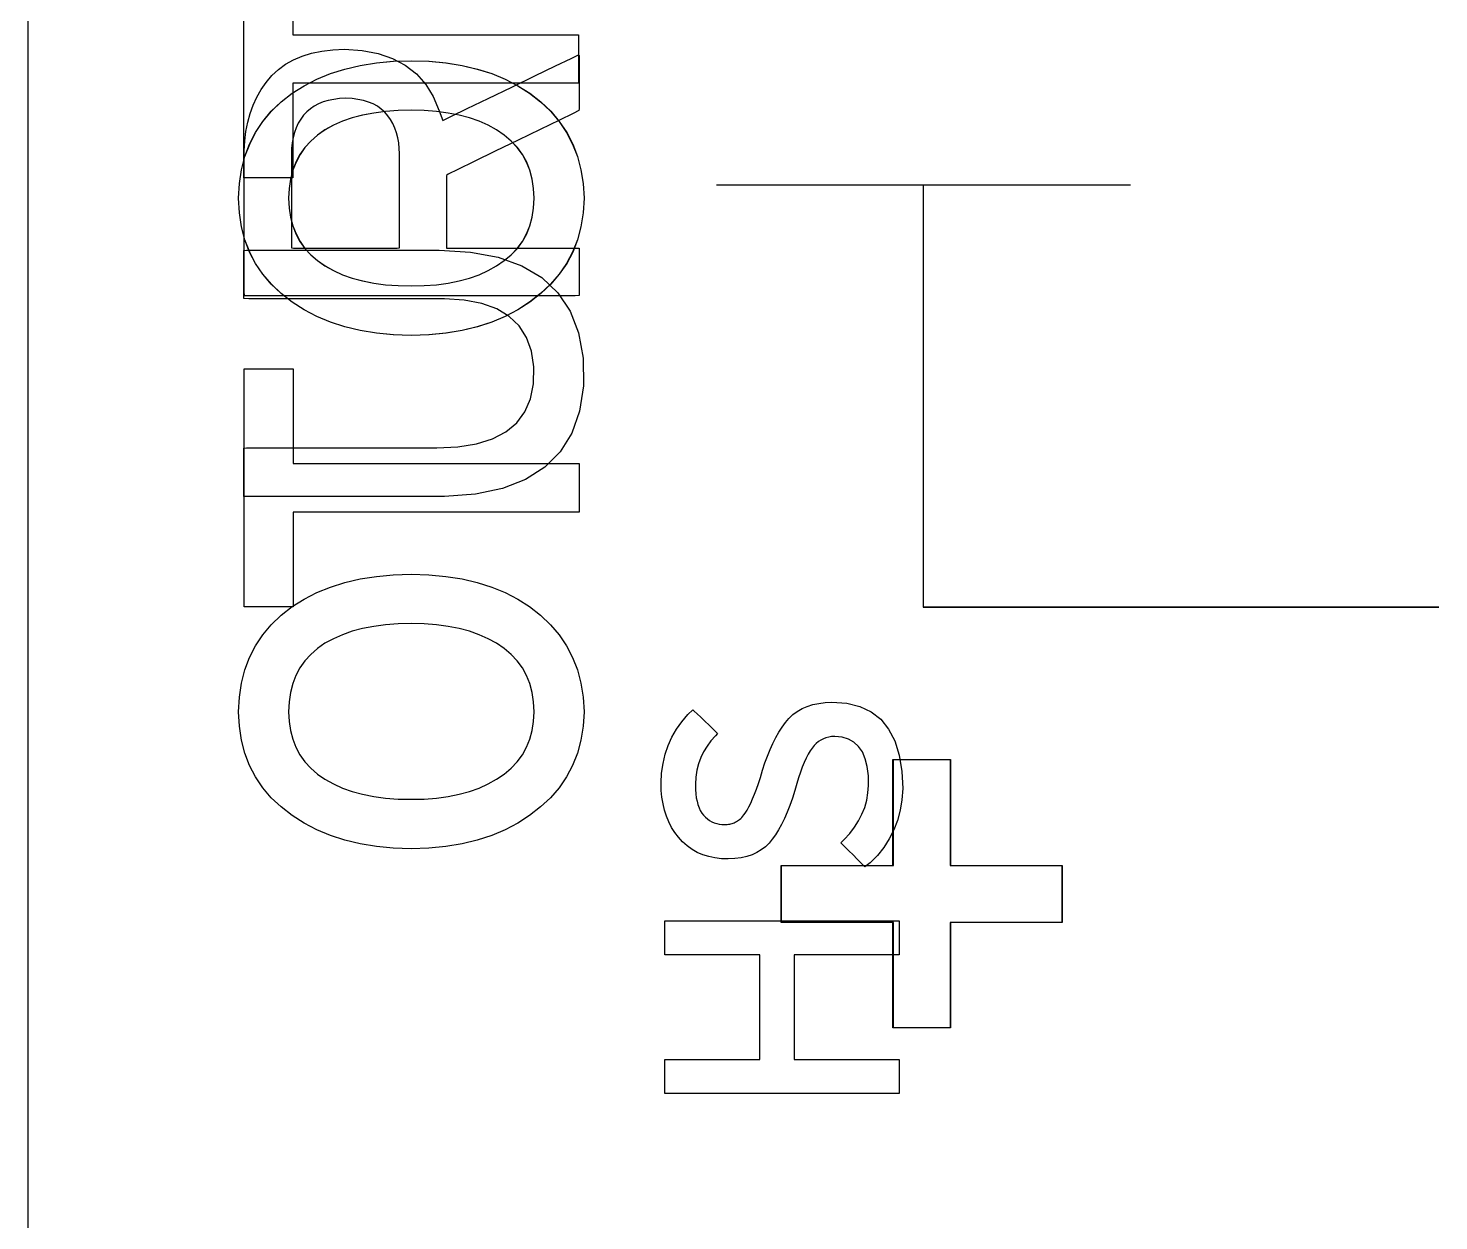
# Model space of a CAD drawing. Extents: x 1 to 47.7, y 0.2 to 35.
# Drawn here: x 34.5485 to 34.9579, y 4.157 to 4.5031 of the extents above; entities that cross this region are included whole.
import ezdxf

# ---------------------------------------------------------------- set-up
doc = ezdxf.new("R2010")
doc.units = 0
doc.header["$MEASUREMENT"] = 0
for name, color, linetype in [('5_1___24__TARGET_LEDS___12', 7, 'CONTINUOUS'), ('6_2___8__INDEPENDENT_INPUT', 7, 'CONTINUOUS'), ('6_3___8__OPTOISO_INDEPENDE', 7, 'CONTINUOUS'), ('6_4___24__OPTOISO_INDEPEND', 7, 'CONTINUOUS'), ('6_5___8__INDEPENDENT_INPUT', 7, 'CONTINUOUS'), ('6_6___8__INDEPENDENT_INPUT', 7, 'CONTINUOUS'), ('6_7___8__OPTOISO_INDEPENDE', 7, 'CONTINUOUS'), ('6_8___8__OPTOISO_INDEPENDE', 7, 'CONTINUOUS'), ('7_0_____DWG', 7, 'CONTINUOUS')]:
    doc.layers.add(name, color=color, linetype=linetype)

msp = doc.modelspace()

# ---------------------------------------------------------------- linework, layer by layer
at = {"layer": '5_1___24__TARGET_LEDS___12'}
for points in [[(34.64023, 4.49702), (34.64539, 4.49666), (34.65006, 4.49577), (34.65424, 4.49434), (34.65793, 4.49237), (34.66113, 4.48988), (34.66384, 4.48685), (34.66606, 4.48328), (34.66779, 4.47918), (34.66884, 4.47639), (34.67129, 4.47758), (34.67593, 4.47982), (34.68202, 4.48277), (34.68881, 4.48605), (34.69557, 4.48932), (34.70155, 4.49222), (34.70603, 4.49438), (34.70824, 4.49545), (34.70836, 4.49518), (34.70836, 4.49382), (34.70836, 4.49166), (34.70836, 4.48903), (34.70836, 4.48621), (34.70836, 4.48352), (34.70836, 4.48126), (34.70836, 4.47972), (34.70835, 4.47921), (34.70667, 4.4784), (34.70269, 4.47647), (34.69711, 4.47376), (34.69065, 4.47063), (34.68403, 4.46742), (34.67796, 4.46448), (34.67316, 4.46215), (34.67035, 4.46079), (34.66991, 4.4604), (34.66991, 4.45896), (34.66991, 4.45639), (34.66991, 4.45309), (34.66991, 4.44943), (34.66991, 4.44584), (34.66991, 4.44269), (34.66991, 4.44039), (34.66991, 4.43933), (34.67088, 4.4393), (34.6743, 4.4393), (34.67952, 4.4393), (34.68581, 4.4393), (34.69246, 4.4393), (34.69875, 4.4393), (34.70397, 4.4393), (34.70739, 4.4393), (34.70836, 4.43929), (34.70836, 4.4386), (34.70836, 4.4371), (34.70836, 4.43506), (34.70836, 4.43272), (34.70836, 4.43035), (34.70836, 4.4282), (34.70836, 4.42653), (34.70836, 4.42559), (34.70725, 4.42548), (34.70014, 4.42548), (34.68801, 4.42548), (34.67267, 4.42548), (34.65594, 4.42548), (34.63961, 4.42548), (34.62551, 4.42548), (34.61544, 4.42548), (34.61121, 4.42548), (34.61118, 4.42676), (34.61118, 4.43064), (34.61118, 4.43638), (34.61118, 4.4432), (34.61118, 4.45033), (34.61118, 4.45701), (34.61118, 4.46246), (34.61118, 4.46593), (34.61119, 4.46756), (34.61133, 4.47044), (34.61166, 4.4732), (34.61217, 4.47585), (34.61287, 4.47839), (34.61376, 4.48082), (34.61483, 4.48313), (34.61609, 4.48534), (34.61754, 4.48743), (34.61919, 4.4894), (34.62107, 4.49116), (34.62317, 4.49269), (34.62547, 4.49399), (34.628, 4.49505), (34.63074, 4.49589), (34.63369, 4.4965), (34.63685, 4.49687)], [(34.64065, 4.48279), (34.63885, 4.4827), (34.63716, 4.48249), (34.63558, 4.48218), (34.63411, 4.48174), (34.63276, 4.4812), (34.63151, 4.48053), (34.63038, 4.47976), (34.62935, 4.47887), (34.62841, 4.47786), (34.62757, 4.47675), (34.62684, 4.47555), (34.62623, 4.47427), (34.62573, 4.47289), (34.62535, 4.47143), (34.62508, 4.46988), (34.62492, 4.46823), (34.62488, 4.46673), (34.62488, 4.46538), (34.62488, 4.46234), (34.62488, 4.45815), (34.62488, 4.45338), (34.62488, 4.44857), (34.62488, 4.44427), (34.62488, 4.44103), (34.62488, 4.4394), (34.62551, 4.4393), (34.62824, 4.4393), (34.63253, 4.4393), (34.63777, 4.4393), (34.64332, 4.4393), (34.64855, 4.4393), (34.65285, 4.4393), (34.65557, 4.4393), (34.65621, 4.4394), (34.65621, 4.44103), (34.65621, 4.44427), (34.65621, 4.44857), (34.65621, 4.45338), (34.65621, 4.45815), (34.65621, 4.46234), (34.65621, 4.46538), (34.65621, 4.46673), (34.65617, 4.46821), (34.65602, 4.46983), (34.65577, 4.47136), (34.6554, 4.4728), (34.65493, 4.47416), (34.65434, 4.47544), (34.65365, 4.47663), (34.65285, 4.47773), (34.65195, 4.47876), (34.65094, 4.47967), (34.64981, 4.48047), (34.64857, 4.48115), (34.64722, 4.48172), (34.64575, 4.48216), (34.64416, 4.48249), (34.64246, 4.4827)]]:
    msp.add_lwpolyline(points, close=True, dxfattribs=at)
for points in [[(34.74841, 4.45769), (34.86842, 4.45769)], [(34.80829, 4.45769), (34.80829, 4.3352), (34.95794, 4.3352)], [(34.62542, 4.37678), (34.70836, 4.37678), (34.70836, 4.36268), (34.62542, 4.36268), (34.62542, 4.33522), (34.61118, 4.33522), (34.61118, 4.40427), (34.62542, 4.40427), (34.62542, 4.37678)], [(34.81618, 4.26013), (34.84865, 4.26013), (34.84865, 4.24356), (34.81618, 4.24356), (34.81618, 4.21292), (34.7996, 4.21292), (34.7996, 4.24356), (34.76713, 4.24356), (34.76713, 4.26013), (34.7996, 4.26013), (34.7996, 4.29088), (34.81618, 4.29088), (34.81618, 4.26013)]]:
    msp.add_lwpolyline(points, dxfattribs=at)
at = {"layer": '6_2___8__INDEPENDENT_INPUT'}
for points in [[(34.62531, 4.50126), (34.70825, 4.50126), (34.70825, 4.48716), (34.62531, 4.48716), (34.62531, 4.4597), (34.61107, 4.4597), (34.61107, 4.52875), (34.62531, 4.52875), (34.62531, 4.50126)], [(34.7483, 4.45769), (34.8683, 4.45769)], [(34.80829, 4.45769), (34.80829, 4.3352), (34.95794, 4.3352)]]:
    msp.add_lwpolyline(points, dxfattribs=at)
for points in [[(34.66774, 4.43873), (34.67686, 4.43817), (34.68486, 4.43666), (34.69176, 4.43418), (34.69754, 4.43074), (34.70221, 4.42634), (34.70577, 4.42099), (34.70821, 4.41467), (34.70955, 4.40739), (34.70967, 4.39936), (34.70852, 4.39202), (34.70626, 4.38563), (34.70289, 4.38019), (34.69841, 4.37569), (34.69281, 4.37215), (34.6861, 4.36956), (34.67828, 4.36791), (34.66935, 4.36721), (34.66605, 4.36719), (34.66105, 4.36719), (34.65339, 4.36719), (34.64414, 4.36719), (34.63436, 4.36719), (34.6251, 4.36719), (34.61744, 4.36719), (34.61244, 4.36719), (34.61107, 4.36721), (34.61107, 4.36793), (34.61107, 4.36948), (34.61107, 4.37159), (34.61107, 4.37399), (34.61107, 4.37642), (34.61107, 4.37861), (34.61107, 4.38029), (34.61107, 4.3812), (34.61185, 4.38129), (34.61616, 4.38129), (34.62333, 4.38129), (34.63229, 4.38129), (34.642, 4.38129), (34.65138, 4.38129), (34.6594, 4.38129), (34.66498, 4.38129), (34.66707, 4.38129), (34.67322, 4.38158), (34.67861, 4.38246), (34.68324, 4.38391), (34.68713, 4.38595), (34.69026, 4.38857), (34.69264, 4.39178), (34.69426, 4.39556), (34.69514, 4.39993), (34.69522, 4.40482), (34.69452, 4.40939), (34.69309, 4.41336), (34.69094, 4.41673), (34.68806, 4.4195), (34.68445, 4.42168), (34.68012, 4.42326), (34.67506, 4.42424), (34.66927, 4.42462), (34.66664, 4.42463), (34.66158, 4.42463), (34.65384, 4.42463), (34.64449, 4.42463), (34.6346, 4.42463), (34.62525, 4.42463), (34.61751, 4.42463), (34.61246, 4.42463), (34.61107, 4.42465), (34.61107, 4.42538), (34.61107, 4.42693), (34.61107, 4.42903), (34.61107, 4.43144), (34.61107, 4.43386), (34.61107, 4.43605), (34.61107, 4.43773), (34.61107, 4.43865), (34.61186, 4.43873), (34.61622, 4.43873), (34.62348, 4.43873), (34.63255, 4.43873), (34.64236, 4.43873), (34.65186, 4.43873), (34.65997, 4.43873), (34.66562, 4.43873)], [(34.65963, 4.34467), (34.6648, 4.3445), (34.66973, 4.34403), (34.6744, 4.34328), (34.67882, 4.34225), (34.683, 4.34092), (34.68692, 4.33931), (34.6906, 4.33741), (34.69402, 4.33523), (34.69722, 4.33274), (34.7001, 4.33), (34.70261, 4.32705), (34.70474, 4.32387), (34.7065, 4.32048), (34.70789, 4.31687), (34.7089, 4.31304), (34.70954, 4.30899), (34.70981, 4.30473), (34.70954, 4.3005), (34.7089, 4.29649), (34.70789, 4.2927), (34.7065, 4.28913), (34.70474, 4.28579), (34.70261, 4.28267), (34.7001, 4.27976), (34.69722, 4.27708), (34.69402, 4.2746), (34.6906, 4.27236), (34.68692, 4.27041), (34.683, 4.26876), (34.67882, 4.26741), (34.6744, 4.26634), (34.66973, 4.26557), (34.6648, 4.2651), (34.65963, 4.26492), (34.65445, 4.2651), (34.64952, 4.26557), (34.64483, 4.26634), (34.64039, 4.26741), (34.63619, 4.26876), (34.63223, 4.27041), (34.62852, 4.27236), (34.62505, 4.2746), (34.62186, 4.27708), (34.61902, 4.27976), (34.61655, 4.28267), (34.61445, 4.28579), (34.61272, 4.28913), (34.61136, 4.2927), (34.61038, 4.29649), (34.60976, 4.3005), (34.60951, 4.30473), (34.60976, 4.30899), (34.61038, 4.31304), (34.61136, 4.31687), (34.61272, 4.32048), (34.61445, 4.32387), (34.61655, 4.32705), (34.61902, 4.33), (34.62186, 4.33274), (34.62505, 4.33523), (34.62852, 4.33741), (34.63223, 4.33931), (34.63619, 4.34092), (34.64039, 4.34225), (34.64483, 4.34328), (34.64952, 4.34403), (34.65445, 4.3445)], [(34.65963, 4.3303), (34.65581, 4.33021), (34.65219, 4.32994), (34.64877, 4.32949), (34.64554, 4.32887), (34.64251, 4.32807), (34.63968, 4.32709), (34.63705, 4.32593), (34.63461, 4.32459), (34.6324, 4.32307), (34.63046, 4.32137), (34.62878, 4.3195), (34.62735, 4.31746), (34.62617, 4.31525), (34.62526, 4.31288), (34.62459, 4.31033), (34.62418, 4.30761), (34.62402, 4.30473), (34.62418, 4.3019), (34.62459, 4.29924), (34.62526, 4.29674), (34.62617, 4.2944), (34.62735, 4.29222), (34.62878, 4.2902), (34.63046, 4.28834), (34.6324, 4.28665), (34.63461, 4.28511), (34.63705, 4.28375), (34.63968, 4.28257), (34.64251, 4.28157), (34.64554, 4.28075), (34.64877, 4.28011), (34.65219, 4.27966), (34.65581, 4.27939), (34.65963, 4.2793), (34.6634, 4.27939), (34.66698, 4.27966), (34.67036, 4.28011), (34.67356, 4.28075), (34.67655, 4.28157), (34.67936, 4.28257), (34.68197, 4.28375), (34.68438, 4.28511), (34.68664, 4.28665), (34.68867, 4.28834), (34.69043, 4.2902), (34.69192, 4.29222), (34.69313, 4.2944), (34.69408, 4.29674), (34.69476, 4.29924), (34.69516, 4.3019), (34.6953, 4.30473), (34.69516, 4.30761), (34.69476, 4.31033), (34.69408, 4.31288), (34.69313, 4.31525), (34.69192, 4.31746), (34.69043, 4.3195), (34.68867, 4.32137), (34.68664, 4.32307), (34.68438, 4.32459), (34.68197, 4.32593), (34.67936, 4.32709), (34.67655, 4.32807), (34.67356, 4.32887), (34.67036, 4.32949), (34.66698, 4.32994), (34.6634, 4.33021)]]:
    msp.add_lwpolyline(points, close=True, dxfattribs=at)
at = {"layer": '6_3___8__OPTOISO_INDEPENDE'}
for points in [[(34.62531, 4.50126), (34.70825, 4.50126), (34.70825, 4.48716), (34.62531, 4.48716), (34.62531, 4.4597), (34.61107, 4.4597), (34.61107, 4.52875), (34.62531, 4.52875), (34.62531, 4.50126)], [(34.7483, 4.45769), (34.8683, 4.45769)], [(34.80829, 4.45769), (34.80829, 4.3352), (34.95794, 4.3352)]]:
    msp.add_lwpolyline(points, dxfattribs=at)
for points in [[(34.66774, 4.43873), (34.67686, 4.43817), (34.68486, 4.43666), (34.69176, 4.43418), (34.69754, 4.43074), (34.70221, 4.42634), (34.70577, 4.42099), (34.70821, 4.41467), (34.70955, 4.40739), (34.70967, 4.39936), (34.70852, 4.39202), (34.70626, 4.38563), (34.70289, 4.38019), (34.69841, 4.37569), (34.69281, 4.37215), (34.6861, 4.36956), (34.67828, 4.36791), (34.66935, 4.36721), (34.66605, 4.36719), (34.66105, 4.36719), (34.65339, 4.36719), (34.64414, 4.36719), (34.63436, 4.36719), (34.6251, 4.36719), (34.61744, 4.36719), (34.61244, 4.36719), (34.61107, 4.36721), (34.61107, 4.36793), (34.61107, 4.36948), (34.61107, 4.37159), (34.61107, 4.37399), (34.61107, 4.37642), (34.61107, 4.37861), (34.61107, 4.38029), (34.61107, 4.3812), (34.61185, 4.38129), (34.61616, 4.38129), (34.62333, 4.38129), (34.63229, 4.38129), (34.642, 4.38129), (34.65138, 4.38129), (34.6594, 4.38129), (34.66498, 4.38129), (34.66707, 4.38129), (34.67322, 4.38158), (34.67861, 4.38246), (34.68324, 4.38391), (34.68713, 4.38595), (34.69026, 4.38857), (34.69264, 4.39178), (34.69426, 4.39556), (34.69514, 4.39993), (34.69522, 4.40482), (34.69452, 4.40939), (34.69309, 4.41336), (34.69094, 4.41673), (34.68806, 4.4195), (34.68445, 4.42168), (34.68012, 4.42326), (34.67506, 4.42424), (34.66927, 4.42462), (34.66664, 4.42463), (34.66158, 4.42463), (34.65384, 4.42463), (34.64449, 4.42463), (34.6346, 4.42463), (34.62525, 4.42463), (34.61751, 4.42463), (34.61246, 4.42463), (34.61107, 4.42465), (34.61107, 4.42538), (34.61107, 4.42693), (34.61107, 4.42903), (34.61107, 4.43144), (34.61107, 4.43386), (34.61107, 4.43605), (34.61107, 4.43773), (34.61107, 4.43865), (34.61186, 4.43873), (34.61622, 4.43873), (34.62348, 4.43873), (34.63255, 4.43873), (34.64236, 4.43873), (34.65186, 4.43873), (34.65997, 4.43873), (34.66562, 4.43873)], [(34.65963, 4.34467), (34.6648, 4.3445), (34.66973, 4.34403), (34.6744, 4.34328), (34.67882, 4.34225), (34.683, 4.34092), (34.68692, 4.33931), (34.6906, 4.33741), (34.69402, 4.33523), (34.69722, 4.33274), (34.7001, 4.33), (34.70261, 4.32705), (34.70474, 4.32387), (34.7065, 4.32048), (34.70789, 4.31687), (34.7089, 4.31304), (34.70954, 4.30899), (34.70981, 4.30473), (34.70954, 4.3005), (34.7089, 4.29649), (34.70789, 4.2927), (34.7065, 4.28913), (34.70474, 4.28579), (34.70261, 4.28267), (34.7001, 4.27976), (34.69722, 4.27708), (34.69402, 4.2746), (34.6906, 4.27236), (34.68692, 4.27041), (34.683, 4.26876), (34.67882, 4.26741), (34.6744, 4.26634), (34.66973, 4.26557), (34.6648, 4.2651), (34.65963, 4.26492), (34.65445, 4.2651), (34.64952, 4.26557), (34.64483, 4.26634), (34.64039, 4.26741), (34.63619, 4.26876), (34.63223, 4.27041), (34.62852, 4.27236), (34.62505, 4.2746), (34.62186, 4.27708), (34.61902, 4.27976), (34.61655, 4.28267), (34.61445, 4.28579), (34.61272, 4.28913), (34.61136, 4.2927), (34.61038, 4.29649), (34.60976, 4.3005), (34.60951, 4.30473), (34.60976, 4.30899), (34.61038, 4.31304), (34.61136, 4.31687), (34.61272, 4.32048), (34.61445, 4.32387), (34.61655, 4.32705), (34.61902, 4.33), (34.62186, 4.33274), (34.62505, 4.33523), (34.62852, 4.33741), (34.63223, 4.33931), (34.63619, 4.34092), (34.64039, 4.34225), (34.64483, 4.34328), (34.64952, 4.34403), (34.65445, 4.3445)], [(34.65963, 4.3303), (34.65581, 4.33021), (34.65219, 4.32994), (34.64877, 4.32949), (34.64554, 4.32887), (34.64251, 4.32807), (34.63968, 4.32709), (34.63705, 4.32593), (34.63461, 4.32459), (34.6324, 4.32307), (34.63046, 4.32137), (34.62878, 4.3195), (34.62735, 4.31746), (34.62617, 4.31525), (34.62526, 4.31288), (34.62459, 4.31033), (34.62418, 4.30761), (34.62402, 4.30473), (34.62418, 4.3019), (34.62459, 4.29924), (34.62526, 4.29674), (34.62617, 4.2944), (34.62735, 4.29222), (34.62878, 4.2902), (34.63046, 4.28834), (34.6324, 4.28665), (34.63461, 4.28511), (34.63705, 4.28375), (34.63968, 4.28257), (34.64251, 4.28157), (34.64554, 4.28075), (34.64877, 4.28011), (34.65219, 4.27966), (34.65581, 4.27939), (34.65963, 4.2793), (34.6634, 4.27939), (34.66698, 4.27966), (34.67036, 4.28011), (34.67356, 4.28075), (34.67655, 4.28157), (34.67936, 4.28257), (34.68197, 4.28375), (34.68438, 4.28511), (34.68664, 4.28665), (34.68867, 4.28834), (34.69043, 4.2902), (34.69192, 4.29222), (34.69313, 4.2944), (34.69408, 4.29674), (34.69476, 4.29924), (34.69516, 4.3019), (34.6953, 4.30473), (34.69516, 4.30761), (34.69476, 4.31033), (34.69408, 4.31288), (34.69313, 4.31525), (34.69192, 4.31746), (34.69043, 4.3195), (34.68867, 4.32137), (34.68664, 4.32307), (34.68438, 4.32459), (34.68197, 4.32593), (34.67936, 4.32709), (34.67655, 4.32807), (34.67356, 4.32887), (34.67036, 4.32949), (34.66698, 4.32994), (34.6634, 4.33021)]]:
    msp.add_lwpolyline(points, close=True, dxfattribs=at)
at = {"layer": '6_4___24__OPTOISO_INDEPEND'}
for points in [[(34.62531, 4.50126), (34.70825, 4.50126), (34.70825, 4.48716), (34.62531, 4.48716), (34.62531, 4.4597), (34.61107, 4.4597), (34.61107, 4.52875), (34.62531, 4.52875), (34.62531, 4.50126)], [(34.74828, 4.45769), (34.86829, 4.45769)], [(34.80829, 4.45769), (34.80829, 4.3352), (34.95794, 4.3352)], [(34.8013, 4.23414), (34.77077, 4.23414), (34.77077, 4.2038), (34.8013, 4.2038), (34.8013, 4.19394), (34.73326, 4.19394), (34.73326, 4.2038), (34.76081, 4.2038), (34.76081, 4.23414), (34.73326, 4.23414), (34.73326, 4.24402), (34.8013, 4.24402), (34.8013, 4.23414)]]:
    msp.add_lwpolyline(points, dxfattribs=at)
for points in [[(34.66774, 4.43873), (34.67686, 4.43817), (34.68486, 4.43666), (34.69176, 4.43418), (34.69754, 4.43074), (34.70221, 4.42634), (34.70577, 4.42099), (34.70821, 4.41467), (34.70955, 4.40739), (34.70967, 4.39936), (34.70852, 4.39202), (34.70626, 4.38563), (34.70289, 4.38019), (34.69841, 4.37569), (34.69281, 4.37215), (34.6861, 4.36956), (34.67828, 4.36791), (34.66935, 4.36721), (34.66605, 4.36719), (34.66105, 4.36719), (34.65339, 4.36719), (34.64414, 4.36719), (34.63436, 4.36719), (34.6251, 4.36719), (34.61744, 4.36719), (34.61244, 4.36719), (34.61107, 4.36721), (34.61107, 4.36793), (34.61107, 4.36948), (34.61107, 4.37159), (34.61107, 4.37399), (34.61107, 4.37642), (34.61107, 4.37861), (34.61107, 4.38029), (34.61107, 4.3812), (34.61185, 4.38129), (34.61616, 4.38129), (34.62333, 4.38129), (34.63229, 4.38129), (34.642, 4.38129), (34.65138, 4.38129), (34.6594, 4.38129), (34.66498, 4.38129), (34.66707, 4.38129), (34.67322, 4.38158), (34.67861, 4.38246), (34.68324, 4.38391), (34.68713, 4.38595), (34.69026, 4.38857), (34.69264, 4.39178), (34.69426, 4.39556), (34.69514, 4.39993), (34.69522, 4.40482), (34.69452, 4.40939), (34.69309, 4.41336), (34.69094, 4.41673), (34.68806, 4.4195), (34.68445, 4.42168), (34.68012, 4.42326), (34.67506, 4.42424), (34.66927, 4.42462), (34.66664, 4.42463), (34.66158, 4.42463), (34.65384, 4.42463), (34.64449, 4.42463), (34.6346, 4.42463), (34.62525, 4.42463), (34.61751, 4.42463), (34.61246, 4.42463), (34.61107, 4.42465), (34.61107, 4.42538), (34.61107, 4.42693), (34.61107, 4.42903), (34.61107, 4.43144), (34.61107, 4.43386), (34.61107, 4.43605), (34.61107, 4.43773), (34.61107, 4.43865), (34.61186, 4.43873), (34.61622, 4.43873), (34.62348, 4.43873), (34.63255, 4.43873), (34.64236, 4.43873), (34.65186, 4.43873), (34.65997, 4.43873), (34.66562, 4.43873)], [(34.65963, 4.34467), (34.6648, 4.3445), (34.66973, 4.34403), (34.6744, 4.34328), (34.67882, 4.34225), (34.683, 4.34092), (34.68692, 4.33931), (34.6906, 4.33741), (34.69402, 4.33523), (34.69722, 4.33274), (34.7001, 4.33), (34.70261, 4.32705), (34.70474, 4.32387), (34.7065, 4.32048), (34.70789, 4.31687), (34.7089, 4.31304), (34.70954, 4.30899), (34.70981, 4.30473), (34.70954, 4.3005), (34.7089, 4.29649), (34.70789, 4.2927), (34.7065, 4.28913), (34.70474, 4.28579), (34.70261, 4.28267), (34.7001, 4.27976), (34.69722, 4.27708), (34.69402, 4.2746), (34.6906, 4.27236), (34.68692, 4.27041), (34.683, 4.26876), (34.67882, 4.26741), (34.6744, 4.26634), (34.66973, 4.26557), (34.6648, 4.2651), (34.65963, 4.26492), (34.65445, 4.2651), (34.64952, 4.26557), (34.64483, 4.26634), (34.64039, 4.26741), (34.63619, 4.26876), (34.63223, 4.27041), (34.62852, 4.27236), (34.62505, 4.2746), (34.62186, 4.27708), (34.61902, 4.27976), (34.61655, 4.28267), (34.61445, 4.28579), (34.61272, 4.28913), (34.61136, 4.2927), (34.61038, 4.29649), (34.60976, 4.3005), (34.60951, 4.30473), (34.60976, 4.30899), (34.61038, 4.31304), (34.61136, 4.31687), (34.61272, 4.32048), (34.61445, 4.32387), (34.61655, 4.32705), (34.61902, 4.33), (34.62186, 4.33274), (34.62505, 4.33523), (34.62852, 4.33741), (34.63223, 4.33931), (34.63619, 4.34092), (34.64039, 4.34225), (34.64483, 4.34328), (34.64952, 4.34403), (34.65445, 4.3445)], [(34.65963, 4.3303), (34.65581, 4.33021), (34.65219, 4.32994), (34.64877, 4.32949), (34.64554, 4.32887), (34.64251, 4.32807), (34.63968, 4.32709), (34.63705, 4.32593), (34.63461, 4.32459), (34.6324, 4.32307), (34.63046, 4.32137), (34.62878, 4.3195), (34.62735, 4.31746), (34.62617, 4.31525), (34.62526, 4.31288), (34.62459, 4.31033), (34.62418, 4.30761), (34.62402, 4.30473), (34.62418, 4.3019), (34.62459, 4.29924), (34.62526, 4.29674), (34.62617, 4.2944), (34.62735, 4.29222), (34.62878, 4.2902), (34.63046, 4.28834), (34.6324, 4.28665), (34.63461, 4.28511), (34.63705, 4.28375), (34.63968, 4.28257), (34.64251, 4.28157), (34.64554, 4.28075), (34.64877, 4.28011), (34.65219, 4.27966), (34.65581, 4.27939), (34.65963, 4.2793), (34.6634, 4.27939), (34.66698, 4.27966), (34.67036, 4.28011), (34.67356, 4.28075), (34.67655, 4.28157), (34.67936, 4.28257), (34.68197, 4.28375), (34.68438, 4.28511), (34.68664, 4.28665), (34.68867, 4.28834), (34.69043, 4.2902), (34.69192, 4.29222), (34.69313, 4.2944), (34.69408, 4.29674), (34.69476, 4.29924), (34.69516, 4.3019), (34.6953, 4.30473), (34.69516, 4.30761), (34.69476, 4.31033), (34.69408, 4.31288), (34.69313, 4.31525), (34.69192, 4.31746), (34.69043, 4.3195), (34.68867, 4.32137), (34.68664, 4.32307), (34.68438, 4.32459), (34.68197, 4.32593), (34.67936, 4.32709), (34.67655, 4.32807), (34.67356, 4.32887), (34.67036, 4.32949), (34.66698, 4.32994), (34.6634, 4.33021)], [(34.78177, 4.30748), (34.78606, 4.3072), (34.78985, 4.30629), (34.79314, 4.30474), (34.79593, 4.30254), (34.79823, 4.29971), (34.80002, 4.29624), (34.80131, 4.29213), (34.80211, 4.28738), (34.80236, 4.28243), (34.80211, 4.27919), (34.80158, 4.27611), (34.80079, 4.27318), (34.79973, 4.27041), (34.79841, 4.26779), (34.79682, 4.26533), (34.79496, 4.26303), (34.79284, 4.26088), (34.79136, 4.25967), (34.79093, 4.2601), (34.79013, 4.2609), (34.78908, 4.26196), (34.7879, 4.26314), (34.78672, 4.26433), (34.78565, 4.26539), (34.78484, 4.26621), (34.78439, 4.26666), (34.78534, 4.26766), (34.78694, 4.26939), (34.78833, 4.27118), (34.78952, 4.27303), (34.7905, 4.27496), (34.79129, 4.27695), (34.79187, 4.27901), (34.79224, 4.28114), (34.79241, 4.28334), (34.79235, 4.28613), (34.79203, 4.28878), (34.79145, 4.29109), (34.79062, 4.29304), (34.78953, 4.29464), (34.78818, 4.29589), (34.78658, 4.29679), (34.78472, 4.29733), (34.7826, 4.29753), (34.78167, 4.29749), (34.78084, 4.29737), (34.78004, 4.29716), (34.77928, 4.29688), (34.77855, 4.29651), (34.77786, 4.29605), (34.77721, 4.29552), (34.77659, 4.2949), (34.776, 4.29419), (34.77542, 4.29333), (34.77485, 4.29236), (34.77428, 4.29125), (34.77372, 4.29002), (34.77316, 4.28867), (34.77262, 4.28719), (34.77207, 4.28558), (34.77154, 4.28385), (34.77097, 4.28184), (34.77028, 4.27961), (34.76956, 4.2775), (34.7688, 4.27554), (34.768, 4.27371), (34.76717, 4.27201), (34.76631, 4.27045), (34.7654, 4.26903), (34.76447, 4.26774), (34.76351, 4.26658), (34.76246, 4.26554), (34.76128, 4.26464), (34.75999, 4.26387), (34.75858, 4.26323), (34.75704, 4.26273), (34.75538, 4.26236), (34.7536, 4.26213), (34.7517, 4.26202), (34.74972, 4.26207), (34.74781, 4.26228), (34.746, 4.26266), (34.74429, 4.26319), (34.74268, 4.26389), (34.74117, 4.26474), (34.73975, 4.26576), (34.73844, 4.26693), (34.73723, 4.26827), (34.73617, 4.26968), (34.73524, 4.27116), (34.73444, 4.27274), (34.73376, 4.27439), (34.7332, 4.27614), (34.73276, 4.27796), (34.73244, 4.27988), (34.73225, 4.28188), (34.73218, 4.28404), (34.73234, 4.28694), (34.73274, 4.28971), (34.73336, 4.29238), (34.73422, 4.29492), (34.73532, 4.29734), (34.73664, 4.29965), (34.7382, 4.30184), (34.73999, 4.30392), (34.74144, 4.3053), (34.74183, 4.30492), (34.74262, 4.30416), (34.74369, 4.30313), (34.74489, 4.30197), (34.74611, 4.3008), (34.74721, 4.29973), (34.74808, 4.29889), (34.74858, 4.29841), (34.74797, 4.29769), (34.74666, 4.29625), (34.74551, 4.29472), (34.74453, 4.29311), (34.74372, 4.2914), (34.74308, 4.28961), (34.7426, 4.28772), (34.7423, 4.28574), (34.74216, 4.28368), (34.74217, 4.28212), (34.74226, 4.28091), (34.7424, 4.27977), (34.74261, 4.27872), (34.74287, 4.27775), (34.74319, 4.27686), (34.74357, 4.27605), (34.74401, 4.27532), (34.7445, 4.27468), (34.74506, 4.27411), (34.74565, 4.27361), (34.74627, 4.27317), (34.74692, 4.2728), (34.74761, 4.2725), (34.74832, 4.27227), (34.74906, 4.2721), (34.74984, 4.272), (34.75063, 4.27197), (34.75102, 4.27198), (34.7514, 4.27201), (34.75177, 4.27205), (34.75213, 4.27211), (34.75247, 4.27219), (34.7528, 4.27228), (34.75312, 4.27239), (34.75342, 4.27252), (34.75373, 4.27266), (34.75405, 4.27282), (34.75437, 4.27301), (34.75468, 4.27324), (34.75499, 4.27348), (34.7553, 4.27376), (34.7556, 4.27406), (34.7559, 4.27439), (34.75619, 4.27475), (34.75659, 4.27529), (34.75712, 4.27612), (34.75766, 4.27708), (34.75821, 4.27818), (34.75876, 4.27941), (34.75931, 4.28078), (34.75987, 4.28228), (34.76043, 4.28391), (34.761, 4.28567), (34.76162, 4.28775), (34.76232, 4.28986), (34.76305, 4.29187), (34.76382, 4.29377), (34.76463, 4.29555), (34.76548, 4.29723), (34.76636, 4.29879), (34.76729, 4.30024), (34.76826, 4.30158), (34.76929, 4.3028), (34.77044, 4.30388), (34.7717, 4.30482), (34.77309, 4.30562), (34.77459, 4.30628), (34.77621, 4.30679), (34.77794, 4.30716), (34.7798, 4.30739)]]:
    msp.add_lwpolyline(points, close=True, dxfattribs=at)
at = {"layer": '6_5___8__INDEPENDENT_INPUT'}
for points in [[(34.65963, 4.49371), (34.6648, 4.49353), (34.66973, 4.49307), (34.6744, 4.49232), (34.67882, 4.49128), (34.683, 4.48996), (34.68692, 4.48835), (34.6906, 4.48645), (34.69402, 4.48426), (34.69722, 4.48177), (34.7001, 4.47904), (34.70261, 4.47608), (34.70474, 4.47291), (34.7065, 4.46952), (34.70789, 4.46591), (34.7089, 4.46208), (34.70954, 4.45803), (34.70981, 4.45376), (34.70954, 4.44953), (34.7089, 4.44552), (34.70789, 4.44173), (34.7065, 4.43817), (34.70474, 4.43482), (34.70261, 4.4317), (34.7001, 4.4288), (34.69722, 4.42612), (34.69402, 4.42363), (34.6906, 4.42139), (34.68692, 4.41945), (34.683, 4.4178), (34.67882, 4.41644), (34.6744, 4.41538), (34.66973, 4.41461), (34.6648, 4.41413), (34.65963, 4.41395), (34.65445, 4.41413), (34.64952, 4.41461), (34.64483, 4.41538), (34.64039, 4.41644), (34.63619, 4.4178), (34.63223, 4.41945), (34.62852, 4.42139), (34.62505, 4.42363), (34.62186, 4.42612), (34.61902, 4.4288), (34.61655, 4.4317), (34.61445, 4.43482), (34.61272, 4.43817), (34.61136, 4.44173), (34.61038, 4.44552), (34.60976, 4.44953), (34.60951, 4.45376), (34.60976, 4.45803), (34.61038, 4.46208), (34.61136, 4.46591), (34.61272, 4.46952), (34.61445, 4.47291), (34.61655, 4.47608), (34.61902, 4.47904), (34.62186, 4.48177), (34.62505, 4.48426), (34.62852, 4.48645), (34.63223, 4.48835), (34.63619, 4.48996), (34.64039, 4.49128), (34.64483, 4.49232), (34.64952, 4.49307), (34.65445, 4.49353)], [(34.65963, 4.47933), (34.65581, 4.47924), (34.65219, 4.47897), (34.64877, 4.47853), (34.64554, 4.4779), (34.64251, 4.4771), (34.63968, 4.47612), (34.63705, 4.47496), (34.63461, 4.47362), (34.6324, 4.4721), (34.63046, 4.4704), (34.62878, 4.46854), (34.62735, 4.4665), (34.62617, 4.46429), (34.62526, 4.46191), (34.62459, 4.45936), (34.62418, 4.45665), (34.62402, 4.45376), (34.62418, 4.45094), (34.62459, 4.44827), (34.62526, 4.44577), (34.62617, 4.44343), (34.62735, 4.44125), (34.62878, 4.43923), (34.63046, 4.43738), (34.6324, 4.43568), (34.63461, 4.43415), (34.63705, 4.43278), (34.63968, 4.4316), (34.64251, 4.4306), (34.64554, 4.42978), (34.64877, 4.42915), (34.65219, 4.42869), (34.65581, 4.42842), (34.65963, 4.42833), (34.6634, 4.42842), (34.66698, 4.42869), (34.67036, 4.42915), (34.67356, 4.42978), (34.67655, 4.4306), (34.67936, 4.4316), (34.68197, 4.43278), (34.68438, 4.43415), (34.68664, 4.43568), (34.68867, 4.43738), (34.69043, 4.43923), (34.69192, 4.44125), (34.69313, 4.44343), (34.69408, 4.44577), (34.69476, 4.44827), (34.69516, 4.45094), (34.6953, 4.45376), (34.69516, 4.45665), (34.69476, 4.45936), (34.69408, 4.46191), (34.69313, 4.46429), (34.69192, 4.4665), (34.69043, 4.46854), (34.68867, 4.4704), (34.68664, 4.4721), (34.68438, 4.47362), (34.68197, 4.47496), (34.67936, 4.47612), (34.67655, 4.4771), (34.67356, 4.4779), (34.67036, 4.47853), (34.66698, 4.47897), (34.6634, 4.47924)]]:
    msp.add_lwpolyline(points, close=True, dxfattribs=at)
for points in [[(34.74828, 4.45768), (34.86829, 4.45768)], [(34.80828, 4.45769), (34.80828, 4.33511), (34.95795, 4.33511)]]:
    msp.add_lwpolyline(points, dxfattribs=at)
at = {"layer": '6_6___8__INDEPENDENT_INPUT'}
for points in [[(34.62531, 4.50126), (34.70825, 4.50126), (34.70825, 4.48716), (34.62531, 4.48716), (34.62531, 4.4597), (34.61107, 4.4597), (34.61107, 4.52875), (34.62531, 4.52875), (34.62531, 4.50126)], [(34.7483, 4.45769), (34.8683, 4.45769)], [(34.80829, 4.45769), (34.80829, 4.3352), (34.95794, 4.3352)], [(34.81607, 4.26013), (34.84854, 4.26013), (34.84854, 4.24356), (34.81607, 4.24356), (34.81607, 4.21292), (34.79949, 4.21292), (34.79949, 4.24356), (34.76702, 4.24356), (34.76702, 4.26013), (34.79949, 4.26013), (34.79949, 4.29088), (34.81607, 4.29088), (34.81607, 4.26013)]]:
    msp.add_lwpolyline(points, dxfattribs=at)
for points in [[(34.66774, 4.43873), (34.67686, 4.43817), (34.68486, 4.43666), (34.69176, 4.43418), (34.69754, 4.43074), (34.70221, 4.42634), (34.70577, 4.42099), (34.70821, 4.41467), (34.70955, 4.40739), (34.70967, 4.39936), (34.70852, 4.39202), (34.70626, 4.38563), (34.70289, 4.38019), (34.69841, 4.37569), (34.69281, 4.37215), (34.6861, 4.36956), (34.67828, 4.36791), (34.66935, 4.36721), (34.66605, 4.36719), (34.66105, 4.36719), (34.65339, 4.36719), (34.64414, 4.36719), (34.63436, 4.36719), (34.6251, 4.36719), (34.61744, 4.36719), (34.61244, 4.36719), (34.61107, 4.36721), (34.61107, 4.36793), (34.61107, 4.36948), (34.61107, 4.37159), (34.61107, 4.37399), (34.61107, 4.37642), (34.61107, 4.37861), (34.61107, 4.38029), (34.61107, 4.3812), (34.61185, 4.38129), (34.61616, 4.38129), (34.62333, 4.38129), (34.63229, 4.38129), (34.642, 4.38129), (34.65138, 4.38129), (34.6594, 4.38129), (34.66498, 4.38129), (34.66707, 4.38129), (34.67322, 4.38158), (34.67861, 4.38246), (34.68324, 4.38391), (34.68713, 4.38595), (34.69026, 4.38857), (34.69264, 4.39178), (34.69426, 4.39556), (34.69514, 4.39993), (34.69522, 4.40482), (34.69452, 4.40939), (34.69309, 4.41336), (34.69094, 4.41673), (34.68806, 4.4195), (34.68445, 4.42168), (34.68012, 4.42326), (34.67506, 4.42424), (34.66927, 4.42462), (34.66664, 4.42463), (34.66158, 4.42463), (34.65384, 4.42463), (34.64449, 4.42463), (34.6346, 4.42463), (34.62525, 4.42463), (34.61751, 4.42463), (34.61246, 4.42463), (34.61107, 4.42465), (34.61107, 4.42538), (34.61107, 4.42693), (34.61107, 4.42903), (34.61107, 4.43144), (34.61107, 4.43386), (34.61107, 4.43605), (34.61107, 4.43773), (34.61107, 4.43865), (34.61186, 4.43873), (34.61622, 4.43873), (34.62348, 4.43873), (34.63255, 4.43873), (34.64236, 4.43873), (34.65186, 4.43873), (34.65997, 4.43873), (34.66562, 4.43873)], [(34.65963, 4.34467), (34.6648, 4.3445), (34.66973, 4.34403), (34.6744, 4.34328), (34.67882, 4.34225), (34.683, 4.34092), (34.68692, 4.33931), (34.6906, 4.33741), (34.69402, 4.33523), (34.69722, 4.33274), (34.7001, 4.33), (34.70261, 4.32705), (34.70474, 4.32387), (34.7065, 4.32048), (34.70789, 4.31687), (34.7089, 4.31304), (34.70954, 4.30899), (34.70981, 4.30473), (34.70954, 4.3005), (34.7089, 4.29649), (34.70789, 4.2927), (34.7065, 4.28913), (34.70474, 4.28579), (34.70261, 4.28267), (34.7001, 4.27976), (34.69722, 4.27708), (34.69402, 4.2746), (34.6906, 4.27236), (34.68692, 4.27041), (34.683, 4.26876), (34.67882, 4.26741), (34.6744, 4.26634), (34.66973, 4.26557), (34.6648, 4.2651), (34.65963, 4.26492), (34.65445, 4.2651), (34.64952, 4.26557), (34.64483, 4.26634), (34.64039, 4.26741), (34.63619, 4.26876), (34.63223, 4.27041), (34.62852, 4.27236), (34.62505, 4.2746), (34.62186, 4.27708), (34.61902, 4.27976), (34.61655, 4.28267), (34.61445, 4.28579), (34.61272, 4.28913), (34.61136, 4.2927), (34.61038, 4.29649), (34.60976, 4.3005), (34.60951, 4.30473), (34.60976, 4.30899), (34.61038, 4.31304), (34.61136, 4.31687), (34.61272, 4.32048), (34.61445, 4.32387), (34.61655, 4.32705), (34.61902, 4.33), (34.62186, 4.33274), (34.62505, 4.33523), (34.62852, 4.33741), (34.63223, 4.33931), (34.63619, 4.34092), (34.64039, 4.34225), (34.64483, 4.34328), (34.64952, 4.34403), (34.65445, 4.3445)], [(34.65963, 4.3303), (34.65581, 4.33021), (34.65219, 4.32994), (34.64877, 4.32949), (34.64554, 4.32887), (34.64251, 4.32807), (34.63968, 4.32709), (34.63705, 4.32593), (34.63461, 4.32459), (34.6324, 4.32307), (34.63046, 4.32137), (34.62878, 4.3195), (34.62735, 4.31746), (34.62617, 4.31525), (34.62526, 4.31288), (34.62459, 4.31033), (34.62418, 4.30761), (34.62402, 4.30473), (34.62418, 4.3019), (34.62459, 4.29924), (34.62526, 4.29674), (34.62617, 4.2944), (34.62735, 4.29222), (34.62878, 4.2902), (34.63046, 4.28834), (34.6324, 4.28665), (34.63461, 4.28511), (34.63705, 4.28375), (34.63968, 4.28257), (34.64251, 4.28157), (34.64554, 4.28075), (34.64877, 4.28011), (34.65219, 4.27966), (34.65581, 4.27939), (34.65963, 4.2793), (34.6634, 4.27939), (34.66698, 4.27966), (34.67036, 4.28011), (34.67356, 4.28075), (34.67655, 4.28157), (34.67936, 4.28257), (34.68197, 4.28375), (34.68438, 4.28511), (34.68664, 4.28665), (34.68867, 4.28834), (34.69043, 4.2902), (34.69192, 4.29222), (34.69313, 4.2944), (34.69408, 4.29674), (34.69476, 4.29924), (34.69516, 4.3019), (34.6953, 4.30473), (34.69516, 4.30761), (34.69476, 4.31033), (34.69408, 4.31288), (34.69313, 4.31525), (34.69192, 4.31746), (34.69043, 4.3195), (34.68867, 4.32137), (34.68664, 4.32307), (34.68438, 4.32459), (34.68197, 4.32593), (34.67936, 4.32709), (34.67655, 4.32807), (34.67356, 4.32887), (34.67036, 4.32949), (34.66698, 4.32994), (34.6634, 4.33021)]]:
    msp.add_lwpolyline(points, close=True, dxfattribs=at)
at = {"layer": '6_7___8__OPTOISO_INDEPENDE'}
for points in [[(34.62531, 4.50126), (34.70825, 4.50126), (34.70825, 4.48716), (34.62531, 4.48716), (34.62531, 4.4597), (34.61107, 4.4597), (34.61107, 4.52875), (34.62531, 4.52875), (34.62531, 4.50126)], [(34.7483, 4.45769), (34.8683, 4.45769)], [(34.80829, 4.45769), (34.80829, 4.3352), (34.95794, 4.3352)], [(34.81607, 4.26013), (34.84854, 4.26013), (34.84854, 4.24356), (34.81607, 4.24356), (34.81607, 4.21292), (34.79949, 4.21292), (34.79949, 4.24356), (34.76702, 4.24356), (34.76702, 4.26013), (34.79949, 4.26013), (34.79949, 4.29088), (34.81607, 4.29088), (34.81607, 4.26013)]]:
    msp.add_lwpolyline(points, dxfattribs=at)
for points in [[(34.66774, 4.43873), (34.67686, 4.43817), (34.68486, 4.43666), (34.69176, 4.43418), (34.69754, 4.43074), (34.70221, 4.42634), (34.70577, 4.42099), (34.70821, 4.41467), (34.70955, 4.40739), (34.70967, 4.39936), (34.70852, 4.39202), (34.70626, 4.38563), (34.70289, 4.38019), (34.69841, 4.37569), (34.69281, 4.37215), (34.6861, 4.36956), (34.67828, 4.36791), (34.66935, 4.36721), (34.66605, 4.36719), (34.66105, 4.36719), (34.65339, 4.36719), (34.64414, 4.36719), (34.63436, 4.36719), (34.6251, 4.36719), (34.61744, 4.36719), (34.61244, 4.36719), (34.61107, 4.36721), (34.61107, 4.36793), (34.61107, 4.36948), (34.61107, 4.37159), (34.61107, 4.37399), (34.61107, 4.37642), (34.61107, 4.37861), (34.61107, 4.38029), (34.61107, 4.3812), (34.61185, 4.38129), (34.61616, 4.38129), (34.62333, 4.38129), (34.63229, 4.38129), (34.642, 4.38129), (34.65138, 4.38129), (34.6594, 4.38129), (34.66498, 4.38129), (34.66707, 4.38129), (34.67322, 4.38158), (34.67861, 4.38246), (34.68324, 4.38391), (34.68713, 4.38595), (34.69026, 4.38857), (34.69264, 4.39178), (34.69426, 4.39556), (34.69514, 4.39993), (34.69522, 4.40482), (34.69452, 4.40939), (34.69309, 4.41336), (34.69094, 4.41673), (34.68806, 4.4195), (34.68445, 4.42168), (34.68012, 4.42326), (34.67506, 4.42424), (34.66927, 4.42462), (34.66664, 4.42463), (34.66158, 4.42463), (34.65384, 4.42463), (34.64449, 4.42463), (34.6346, 4.42463), (34.62525, 4.42463), (34.61751, 4.42463), (34.61246, 4.42463), (34.61107, 4.42465), (34.61107, 4.42538), (34.61107, 4.42693), (34.61107, 4.42903), (34.61107, 4.43144), (34.61107, 4.43386), (34.61107, 4.43605), (34.61107, 4.43773), (34.61107, 4.43865), (34.61186, 4.43873), (34.61622, 4.43873), (34.62348, 4.43873), (34.63255, 4.43873), (34.64236, 4.43873), (34.65186, 4.43873), (34.65997, 4.43873), (34.66562, 4.43873)], [(34.65963, 4.34467), (34.6648, 4.3445), (34.66973, 4.34403), (34.6744, 4.34328), (34.67882, 4.34225), (34.683, 4.34092), (34.68692, 4.33931), (34.6906, 4.33741), (34.69402, 4.33523), (34.69722, 4.33274), (34.7001, 4.33), (34.70261, 4.32705), (34.70474, 4.32387), (34.7065, 4.32048), (34.70789, 4.31687), (34.7089, 4.31304), (34.70954, 4.30899), (34.70981, 4.30473), (34.70954, 4.3005), (34.7089, 4.29649), (34.70789, 4.2927), (34.7065, 4.28913), (34.70474, 4.28579), (34.70261, 4.28267), (34.7001, 4.27976), (34.69722, 4.27708), (34.69402, 4.2746), (34.6906, 4.27236), (34.68692, 4.27041), (34.683, 4.26876), (34.67882, 4.26741), (34.6744, 4.26634), (34.66973, 4.26557), (34.6648, 4.2651), (34.65963, 4.26492), (34.65445, 4.2651), (34.64952, 4.26557), (34.64483, 4.26634), (34.64039, 4.26741), (34.63619, 4.26876), (34.63223, 4.27041), (34.62852, 4.27236), (34.62505, 4.2746), (34.62186, 4.27708), (34.61902, 4.27976), (34.61655, 4.28267), (34.61445, 4.28579), (34.61272, 4.28913), (34.61136, 4.2927), (34.61038, 4.29649), (34.60976, 4.3005), (34.60951, 4.30473), (34.60976, 4.30899), (34.61038, 4.31304), (34.61136, 4.31687), (34.61272, 4.32048), (34.61445, 4.32387), (34.61655, 4.32705), (34.61902, 4.33), (34.62186, 4.33274), (34.62505, 4.33523), (34.62852, 4.33741), (34.63223, 4.33931), (34.63619, 4.34092), (34.64039, 4.34225), (34.64483, 4.34328), (34.64952, 4.34403), (34.65445, 4.3445)], [(34.65963, 4.3303), (34.65581, 4.33021), (34.65219, 4.32994), (34.64877, 4.32949), (34.64554, 4.32887), (34.64251, 4.32807), (34.63968, 4.32709), (34.63705, 4.32593), (34.63461, 4.32459), (34.6324, 4.32307), (34.63046, 4.32137), (34.62878, 4.3195), (34.62735, 4.31746), (34.62617, 4.31525), (34.62526, 4.31288), (34.62459, 4.31033), (34.62418, 4.30761), (34.62402, 4.30473), (34.62418, 4.3019), (34.62459, 4.29924), (34.62526, 4.29674), (34.62617, 4.2944), (34.62735, 4.29222), (34.62878, 4.2902), (34.63046, 4.28834), (34.6324, 4.28665), (34.63461, 4.28511), (34.63705, 4.28375), (34.63968, 4.28257), (34.64251, 4.28157), (34.64554, 4.28075), (34.64877, 4.28011), (34.65219, 4.27966), (34.65581, 4.27939), (34.65963, 4.2793), (34.6634, 4.27939), (34.66698, 4.27966), (34.67036, 4.28011), (34.67356, 4.28075), (34.67655, 4.28157), (34.67936, 4.28257), (34.68197, 4.28375), (34.68438, 4.28511), (34.68664, 4.28665), (34.68867, 4.28834), (34.69043, 4.2902), (34.69192, 4.29222), (34.69313, 4.2944), (34.69408, 4.29674), (34.69476, 4.29924), (34.69516, 4.3019), (34.6953, 4.30473), (34.69516, 4.30761), (34.69476, 4.31033), (34.69408, 4.31288), (34.69313, 4.31525), (34.69192, 4.31746), (34.69043, 4.3195), (34.68867, 4.32137), (34.68664, 4.32307), (34.68438, 4.32459), (34.68197, 4.32593), (34.67936, 4.32709), (34.67655, 4.32807), (34.67356, 4.32887), (34.67036, 4.32949), (34.66698, 4.32994), (34.6634, 4.33021)]]:
    msp.add_lwpolyline(points, close=True, dxfattribs=at)
at = {"layer": '6_8___8__OPTOISO_INDEPENDE'}
for points in [[(34.65965, 4.49371), (34.66483, 4.49353), (34.66975, 4.49307), (34.67443, 4.49232), (34.67885, 4.49128), (34.68303, 4.48996), (34.68695, 4.48835), (34.69062, 4.48645), (34.69405, 4.48426), (34.69725, 4.48177), (34.70013, 4.47904), (34.70263, 4.47608), (34.70477, 4.47291), (34.70653, 4.46952), (34.70792, 4.46591), (34.70893, 4.46208), (34.70957, 4.45803), (34.70984, 4.45376), (34.70957, 4.44953), (34.70893, 4.44552), (34.70792, 4.44173), (34.70653, 4.43817), (34.70477, 4.43482), (34.70263, 4.4317), (34.70013, 4.4288), (34.69725, 4.42612), (34.69405, 4.42363), (34.69062, 4.42139), (34.68695, 4.41945), (34.68303, 4.4178), (34.67885, 4.41644), (34.67443, 4.41538), (34.66975, 4.41461), (34.66483, 4.41413), (34.65965, 4.41395), (34.65448, 4.41413), (34.64954, 4.41461), (34.64486, 4.41538), (34.64041, 4.41644), (34.63621, 4.4178), (34.63226, 4.41945), (34.62855, 4.42139), (34.62508, 4.42363), (34.62188, 4.42612), (34.61904, 4.4288), (34.61658, 4.4317), (34.61448, 4.43482), (34.61275, 4.43817), (34.61139, 4.44173), (34.6104, 4.44552), (34.60979, 4.44953), (34.60954, 4.45376), (34.60979, 4.45803), (34.6104, 4.46208), (34.61139, 4.46591), (34.61275, 4.46952), (34.61448, 4.47291), (34.61658, 4.47608), (34.61904, 4.47904), (34.62188, 4.48177), (34.62508, 4.48426), (34.62855, 4.48645), (34.63226, 4.48835), (34.63621, 4.48996), (34.64041, 4.49128), (34.64486, 4.49232), (34.64954, 4.49307), (34.65448, 4.49353)], [(34.65965, 4.47933), (34.65584, 4.47924), (34.65222, 4.47897), (34.64879, 4.47853), (34.64557, 4.4779), (34.64254, 4.4771), (34.63971, 4.47612), (34.63707, 4.47496), (34.63464, 4.47362), (34.63243, 4.4721), (34.63049, 4.4704), (34.6288, 4.46854), (34.62738, 4.4665), (34.6262, 4.46429), (34.62528, 4.46191), (34.62462, 4.45936), (34.62421, 4.45665), (34.62405, 4.45376), (34.62421, 4.45094), (34.62462, 4.44827), (34.62528, 4.44577), (34.6262, 4.44343), (34.62738, 4.44125), (34.6288, 4.43923), (34.63049, 4.43738), (34.63243, 4.43568), (34.63464, 4.43415), (34.63707, 4.43278), (34.63971, 4.4316), (34.64254, 4.4306), (34.64557, 4.42978), (34.64879, 4.42915), (34.65222, 4.42869), (34.65584, 4.42842), (34.65965, 4.42833), (34.66343, 4.42842), (34.667, 4.42869), (34.67039, 4.42915), (34.67358, 4.42978), (34.67658, 4.4306), (34.67939, 4.4316), (34.682, 4.43278), (34.68441, 4.43415), (34.68666, 4.43568), (34.6887, 4.43738), (34.69046, 4.43923), (34.69194, 4.44125), (34.69316, 4.44343), (34.69411, 4.44577), (34.69479, 4.44827), (34.69519, 4.45094), (34.69533, 4.45376), (34.69519, 4.45665), (34.69479, 4.45936), (34.69411, 4.46191), (34.69316, 4.46429), (34.69194, 4.4665), (34.69046, 4.46854), (34.6887, 4.4704), (34.68666, 4.4721), (34.68441, 4.47362), (34.682, 4.47496), (34.67939, 4.47612), (34.67658, 4.4771), (34.67358, 4.4779), (34.67039, 4.47853), (34.667, 4.47897), (34.66343, 4.47924)]]:
    msp.add_lwpolyline(points, close=True, dxfattribs=at)
for points in [[(34.7483, 4.45769), (34.8683, 4.45769)], [(34.8083, 4.45768), (34.8083, 4.33511), (34.95794, 4.33511)]]:
    msp.add_lwpolyline(points, dxfattribs=at)
at = {"layer": '7_0_____DWG'}
msp.add_lwpolyline([(34.54846, 3.54527), (34.54846, 3.59516), (34.54846, 3.64611), (34.54846, 3.69811), (34.54846, 3.75115), (34.54846, 3.80521), (34.54846, 3.86029), (34.54846, 3.91636), (34.54846, 3.97343), (34.54846, 4.03147), (34.54846, 4.09048), (34.54846, 4.15044), (34.54846, 4.21134), (34.54846, 4.27317), (34.54846, 4.33592), (34.54846, 4.39958), (34.54846, 4.46413), (34.54846, 4.52956), (34.54846, 4.59586), (34.54846, 4.66302), (34.54846, 4.73102), (34.54846, 4.79986)], dxfattribs=at)

doc.saveas('drawing.dxf')
